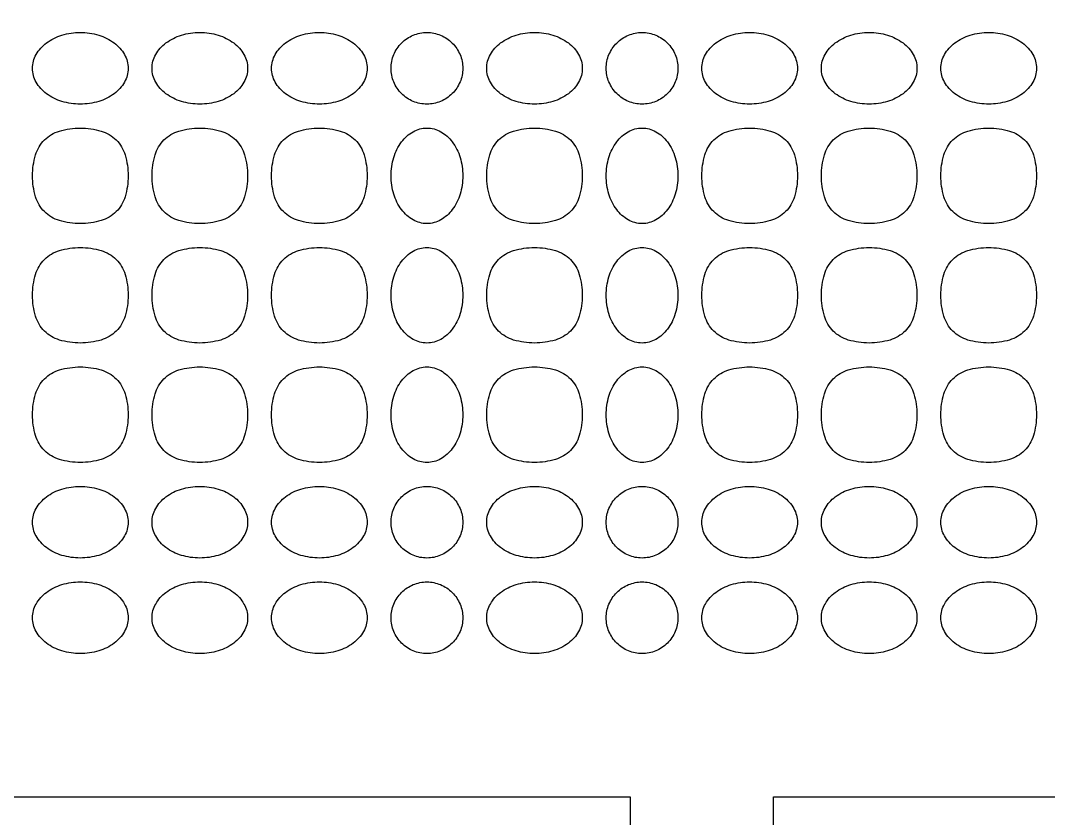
# Model space of a CAD drawing. Extents: x 23 to 255, y 40 to 184.
# Drawn here: x 214.842 to 218.48, y 164.302 to 167.127 of the extents above; entities that cross this region are included whole.
import ezdxf

# ---------------------------------------------------------------- set-up
doc = ezdxf.new("R2010")
doc.units = 0
doc.header["$MEASUREMENT"] = 0

msp = doc.modelspace()

# ---------------------------------------------------------------- linework, layer by layer
for points in [[(207.919475, 175.632891, 0.000007), (191.762556, 175.634099, 0.00002), (173.0434, 175.634494, 0.000013), (151.49745, 175.633531)], [(217.5066, 163.4049), (217.5066, 164.3778), (219.704588, 164.3778), (221.902576, 164.3778), (221.943194, 164.18745, 0.001065)]]:
    msp.add_lwpolyline(points, format="xyb")
for points in [[(215.2224, 166.9581, -0.130775), (215.209439, 166.909391, -0.10214), (215.17305, 166.868213, -0.08892), (215.118292, 166.840664, -0.072314), (215.0532, 166.8312, -0.072314), (214.988108, 166.840664, -0.08892), (214.93335, 166.868213, -0.10214), (214.896961, 166.909391, -0.130775), (214.884, 166.9581, -0.130775), (214.896961, 167.006809, -0.10214), (214.93335, 167.047987, -0.08892), (214.988108, 167.075536, -0.072314), (215.0532, 167.085, -0.072314), (215.118292, 167.075536, -0.08892), (215.17305, 167.047987, -0.10214), (215.209439, 167.006809, -0.130775)], [(215.6454, 166.9581, -0.130775), (215.632439, 166.909391, -0.10214), (215.59605, 166.868213, -0.08892), (215.541292, 166.840664, -0.072314), (215.4762, 166.8312, -0.072314), (215.411108, 166.840664, -0.08892), (215.35635, 166.868213, -0.10214), (215.319961, 166.909391, -0.130775), (215.307, 166.9581, -0.130775), (215.319961, 167.006809, -0.10214), (215.35635, 167.047987, -0.08892), (215.411108, 167.075536, -0.072314), (215.4762, 167.085, -0.072314), (215.541292, 167.075536, -0.08892), (215.59605, 167.047987, -0.10214), (215.632439, 167.006809, -0.130775)], [(216.0684, 166.9581, -0.130775), (216.055439, 166.909391, -0.10214), (216.01905, 166.868213, -0.08892), (215.964292, 166.840664, -0.072314), (215.8992, 166.8312, -0.072314), (215.834108, 166.840664, -0.08892), (215.77935, 166.868213, -0.10214), (215.742961, 166.909391, -0.130775), (215.73, 166.9581, -0.130775), (215.742961, 167.006809, -0.10214), (215.77935, 167.047987, -0.08892), (215.834108, 167.075536, -0.072314), (215.8992, 167.085, -0.072314), (215.964292, 167.075536, -0.08892), (216.01905, 167.047987, -0.10214), (216.055439, 167.006809, -0.130775)], [(216.4068, 166.9581, -0.099038), (216.397112, 166.90967, -0.097945), (216.369523, 166.868477, -0.097945), (216.32833, 166.840888, -0.099038), (216.2799, 166.8312, -0.099038), (216.23147, 166.840888, -0.097945), (216.190277, 166.868477, -0.097945), (216.162688, 166.90967, -0.099038), (216.153, 166.9581, -0.099038), (216.162688, 167.00653, -0.097945), (216.190277, 167.047723, -0.097945), (216.23147, 167.075312, -0.099038), (216.2799, 167.085, -0.099038), (216.32833, 167.075312, -0.097945), (216.369523, 167.047723, -0.097945), (216.397112, 167.00653, -0.099038)], [(216.8298, 166.9581, -0.130775), (216.816839, 166.909391, -0.10214), (216.78045, 166.868213, -0.08892), (216.725692, 166.840664, -0.072314), (216.6606, 166.8312, -0.072314), (216.595508, 166.840664, -0.08892), (216.54075, 166.868213, -0.10214), (216.504361, 166.909391, -0.130775), (216.4914, 166.9581, -0.130775), (216.504361, 167.006809, -0.10214), (216.54075, 167.047987, -0.08892), (216.595508, 167.075536, -0.072314), (216.6606, 167.085, -0.072314), (216.725692, 167.075536, -0.08892), (216.78045, 167.047987, -0.10214), (216.816839, 167.006809, -0.130775)], [(217.1682, 166.9581, -0.099038), (217.158512, 166.90967, -0.097945), (217.130923, 166.868477, -0.097945), (217.08973, 166.840888, -0.099038), (217.0413, 166.8312, -0.099038), (216.99287, 166.840888, -0.097945), (216.951677, 166.868477, -0.097945), (216.924088, 166.90967, -0.099038), (216.9144, 166.9581, -0.099038), (216.924088, 167.00653, -0.097945), (216.951677, 167.047723, -0.097945), (216.99287, 167.075312, -0.099038), (217.0413, 167.085, -0.099038), (217.08973, 167.075312, -0.097945), (217.130923, 167.047723, -0.097945), (217.158512, 167.00653, -0.099038)], [(217.5912, 166.9581, -0.130775), (217.578239, 166.909391, -0.10214), (217.54185, 166.868213, -0.08892), (217.487092, 166.840664, -0.072314), (217.422, 166.8312, -0.072314), (217.356908, 166.840664, -0.08892), (217.30215, 166.868213, -0.10214), (217.265761, 166.909391, -0.130775), (217.2528, 166.9581, -0.130775), (217.265761, 167.006809, -0.10214), (217.30215, 167.047987, -0.08892), (217.356908, 167.075536, -0.072314), (217.422, 167.085, -0.072314), (217.487092, 167.075536, -0.08892), (217.54185, 167.047987, -0.10214), (217.578239, 167.006809, -0.130775)], [(218.0142, 166.9581, -0.130775), (218.001239, 166.909391, -0.10214), (217.96485, 166.868213, -0.08892), (217.910092, 166.840664, -0.072314), (217.845, 166.8312, -0.072314), (217.779908, 166.840664, -0.08892), (217.72515, 166.868213, -0.10214), (217.688761, 166.909391, -0.130775), (217.6758, 166.9581, -0.130775), (217.688761, 167.006809, -0.10214), (217.72515, 167.047987, -0.08892), (217.779908, 167.075536, -0.072314), (217.845, 167.085, -0.072314), (217.910092, 167.075536, -0.08892), (217.96485, 167.047987, -0.10214), (218.001239, 167.006809, -0.130775)], [(218.4372, 166.9581, -0.130775), (218.424239, 166.909391, -0.10214), (218.38785, 166.868213, -0.08892), (218.333092, 166.840664, -0.072314), (218.268, 166.8312, -0.072314), (218.202908, 166.840664, -0.08892), (218.14815, 166.868213, -0.10214), (218.111761, 166.909391, -0.130775), (218.0988, 166.9581, -0.130775), (218.111761, 167.006809, -0.10214), (218.14815, 167.047987, -0.08892), (218.202908, 167.075536, -0.072314), (218.268, 167.085, -0.072314), (218.333092, 167.075536, -0.08892), (218.38785, 167.047987, -0.10214), (218.424239, 167.006809, -0.130775)], [(215.2224, 166.5774, -0.072254), (215.211669, 166.503531, -0.124864), (215.1801, 166.4505, -0.124864), (215.127069, 166.418931, -0.072254), (215.0532, 166.4082, -0.072254), (214.979331, 166.418931, -0.124864), (214.9263, 166.4505, -0.124864), (214.894731, 166.503531, -0.072254), (214.884, 166.5774, -0.072254), (214.894731, 166.651269, -0.124864), (214.9263, 166.7043, -0.124864), (214.979331, 166.735869, -0.072254), (215.0532, 166.7466, -0.072254), (215.127069, 166.735869, -0.124864), (215.1801, 166.7043, -0.124864), (215.211669, 166.651269, -0.072254)], [(215.6454, 166.5774, -0.072254), (215.634669, 166.503531, -0.124864), (215.6031, 166.4505, -0.124864), (215.550069, 166.418931, -0.072254), (215.4762, 166.4082, -0.072254), (215.402331, 166.418931, -0.124864), (215.3493, 166.4505, -0.124864), (215.317731, 166.503531, -0.072254), (215.307, 166.5774, -0.072254), (215.317731, 166.651269, -0.124864), (215.3493, 166.7043, -0.124864), (215.402331, 166.735869, -0.072254), (215.4762, 166.7466, -0.072254), (215.550069, 166.735869, -0.124864), (215.6031, 166.7043, -0.124864), (215.634669, 166.651269, -0.072254)], [(216.0684, 166.5774, -0.072254), (216.057669, 166.503531, -0.124864), (216.0261, 166.4505, -0.124864), (215.973069, 166.418931, -0.072254), (215.8992, 166.4082, -0.072254), (215.825331, 166.418931, -0.124864), (215.7723, 166.4505, -0.124864), (215.740731, 166.503531, -0.072254), (215.73, 166.5774, -0.072254), (215.740731, 166.651269, -0.124864), (215.7723, 166.7043, -0.124864), (215.825331, 166.735869, -0.072254), (215.8992, 166.7466, -0.072254), (215.973069, 166.735869, -0.124864), (216.0261, 166.7043, -0.124864), (216.057669, 166.651269, -0.072254)], [(216.4068, 166.5774, -0.072314), (216.397336, 166.512308, -0.08892), (216.369788, 166.45755, -0.10214), (216.328609, 166.421161, -0.130775), (216.2799, 166.4082, -0.130775), (216.231191, 166.421161, -0.10214), (216.190013, 166.45755, -0.08892), (216.162464, 166.512308, -0.072314), (216.153, 166.5774, -0.072314), (216.162464, 166.642492, -0.08892), (216.190013, 166.69725, -0.10214), (216.231191, 166.733639, -0.130775), (216.2799, 166.7466, -0.130775), (216.328609, 166.733639, -0.10214), (216.369788, 166.69725, -0.08892), (216.397336, 166.642492, -0.072314)], [(216.8298, 166.5774, -0.072254), (216.819069, 166.503531, -0.124864), (216.7875, 166.4505, -0.124864), (216.734469, 166.418931, -0.072254), (216.6606, 166.4082, -0.072254), (216.586731, 166.418931, -0.124864), (216.5337, 166.4505, -0.124864), (216.502131, 166.503531, -0.072254), (216.4914, 166.5774, -0.072254), (216.502131, 166.651269, -0.124864), (216.5337, 166.7043, -0.124864), (216.586731, 166.735869, -0.072254), (216.6606, 166.7466, -0.072254), (216.734469, 166.735869, -0.124864), (216.7875, 166.7043, -0.124864), (216.819069, 166.651269, -0.072254)], [(217.1682, 166.5774, -0.072314), (217.158736, 166.512308, -0.08892), (217.131188, 166.45755, -0.10214), (217.090009, 166.421161, -0.130775), (217.0413, 166.4082, -0.130775), (216.992591, 166.421161, -0.10214), (216.951413, 166.45755, -0.08892), (216.923864, 166.512308, -0.072314), (216.9144, 166.5774, -0.072314), (216.923864, 166.642492, -0.08892), (216.951413, 166.69725, -0.10214), (216.992591, 166.733639, -0.130775), (217.0413, 166.7466, -0.130775), (217.090009, 166.733639, -0.10214), (217.131188, 166.69725, -0.08892), (217.158736, 166.642492, -0.072314)], [(217.5912, 166.5774, -0.072254), (217.580469, 166.503531, -0.124864), (217.5489, 166.4505, -0.124864), (217.495869, 166.418931, -0.072254), (217.422, 166.4082, -0.072254), (217.348131, 166.418931, -0.124864), (217.2951, 166.4505, -0.124864), (217.263531, 166.503531, -0.072254), (217.2528, 166.5774, -0.072254), (217.263531, 166.651269, -0.124864), (217.2951, 166.7043, -0.124864), (217.348131, 166.735869, -0.072254), (217.422, 166.7466, -0.072254), (217.495869, 166.735869, -0.124864), (217.5489, 166.7043, -0.124864), (217.580469, 166.651269, -0.072254)], [(218.0142, 166.5774, -0.072254), (218.003469, 166.503531, -0.124864), (217.9719, 166.4505, -0.124864), (217.918869, 166.418931, -0.072254), (217.845, 166.4082, -0.072254), (217.771131, 166.418931, -0.124864), (217.7181, 166.4505, -0.124864), (217.686531, 166.503531, -0.072254), (217.6758, 166.5774, -0.072254), (217.686531, 166.651269, -0.124864), (217.7181, 166.7043, -0.124864), (217.771131, 166.735869, -0.072254), (217.845, 166.7466, -0.072254), (217.918869, 166.735869, -0.124864), (217.9719, 166.7043, -0.124864), (218.003469, 166.651269, -0.072254)], [(218.4372, 166.5774, -0.072254), (218.426469, 166.503531, -0.124864), (218.3949, 166.4505, -0.124864), (218.341869, 166.418931, -0.072254), (218.268, 166.4082, -0.072254), (218.194131, 166.418931, -0.124864), (218.1411, 166.4505, -0.124864), (218.109531, 166.503531, -0.072254), (218.0988, 166.5774, -0.072254), (218.109531, 166.651269, -0.124864), (218.1411, 166.7043, -0.124864), (218.194131, 166.735869, -0.072254), (218.268, 166.7466, -0.072254), (218.341869, 166.735869, -0.124864), (218.3949, 166.7043, -0.124864), (218.426469, 166.651269, -0.072254)], [(215.2224, 166.1544, -0.072254), (215.211669, 166.080531, -0.124864), (215.1801, 166.0275, -0.124864), (215.127069, 165.995931, -0.072254), (215.0532, 165.9852, -0.072254), (214.979331, 165.995931, -0.124864), (214.9263, 166.0275, -0.124864), (214.894731, 166.080531, -0.072254), (214.884, 166.1544, -0.072254), (214.894731, 166.228269, -0.124864), (214.9263, 166.2813, -0.124864), (214.979331, 166.312869, -0.072254), (215.0532, 166.3236, -0.072254), (215.127069, 166.312869, -0.124864), (215.1801, 166.2813, -0.124864), (215.211669, 166.228269, -0.072254)], [(215.6454, 166.1544, -0.072254), (215.634669, 166.080531, -0.124864), (215.6031, 166.0275, -0.124864), (215.550069, 165.995931, -0.072254), (215.4762, 165.9852, -0.072254), (215.402331, 165.995931, -0.124864), (215.3493, 166.0275, -0.124864), (215.317731, 166.080531, -0.072254), (215.307, 166.1544, -0.072254), (215.317731, 166.228269, -0.124864), (215.3493, 166.2813, -0.124864), (215.402331, 166.312869, -0.072254), (215.4762, 166.3236, -0.072254), (215.550069, 166.312869, -0.124864), (215.6031, 166.2813, -0.124864), (215.634669, 166.228269, -0.072254)], [(216.0684, 166.1544, -0.072254), (216.057669, 166.080531, -0.124864), (216.0261, 166.0275, -0.124864), (215.973069, 165.995931, -0.072254), (215.8992, 165.9852, -0.072254), (215.825331, 165.995931, -0.124864), (215.7723, 166.0275, -0.124864), (215.740731, 166.080531, -0.072254), (215.73, 166.1544, -0.072254), (215.740731, 166.228269, -0.124864), (215.7723, 166.2813, -0.124864), (215.825331, 166.312869, -0.072254), (215.8992, 166.3236, -0.072254), (215.973069, 166.312869, -0.124864), (216.0261, 166.2813, -0.124864), (216.057669, 166.228269, -0.072254)], [(216.4068, 166.1544, -0.072314), (216.397336, 166.089308, -0.08892), (216.369788, 166.03455, -0.10214), (216.328609, 165.998161, -0.130775), (216.2799, 165.9852, -0.130775), (216.231191, 165.998161, -0.10214), (216.190013, 166.03455, -0.08892), (216.162464, 166.089308, -0.072314), (216.153, 166.1544, -0.072314), (216.162464, 166.219492, -0.08892), (216.190013, 166.27425, -0.10214), (216.231191, 166.310639, -0.130775), (216.2799, 166.3236, -0.130775), (216.328609, 166.310639, -0.10214), (216.369788, 166.27425, -0.08892), (216.397336, 166.219492, -0.072314)], [(216.8298, 166.1544, -0.072254), (216.819069, 166.080531, -0.124864), (216.7875, 166.0275, -0.124864), (216.734469, 165.995931, -0.072254), (216.6606, 165.9852, -0.072254), (216.586731, 165.995931, -0.124864), (216.5337, 166.0275, -0.124864), (216.502131, 166.080531, -0.072254), (216.4914, 166.1544, -0.072254), (216.502131, 166.228269, -0.124864), (216.5337, 166.2813, -0.124864), (216.586731, 166.312869, -0.072254), (216.6606, 166.3236, -0.072254), (216.734469, 166.312869, -0.124864), (216.7875, 166.2813, -0.124864), (216.819069, 166.228269, -0.072254)], [(217.1682, 166.1544, -0.072314), (217.158736, 166.089308, -0.08892), (217.131188, 166.03455, -0.10214), (217.090009, 165.998161, -0.130775), (217.0413, 165.9852, -0.130775), (216.992591, 165.998161, -0.10214), (216.951413, 166.03455, -0.08892), (216.923864, 166.089308, -0.072314), (216.9144, 166.1544, -0.072314), (216.923864, 166.219492, -0.08892), (216.951413, 166.27425, -0.10214), (216.992591, 166.310639, -0.130775), (217.0413, 166.3236, -0.130775), (217.090009, 166.310639, -0.10214), (217.131188, 166.27425, -0.08892), (217.158736, 166.219492, -0.072314)], [(217.5912, 166.1544, -0.072254), (217.580469, 166.080531, -0.124864), (217.5489, 166.0275, -0.124864), (217.495869, 165.995931, -0.072254), (217.422, 165.9852, -0.072254), (217.348131, 165.995931, -0.124864), (217.2951, 166.0275, -0.124864), (217.263531, 166.080531, -0.072254), (217.2528, 166.1544, -0.072254), (217.263531, 166.228269, -0.124864), (217.2951, 166.2813, -0.124864), (217.348131, 166.312869, -0.072254), (217.422, 166.3236, -0.072254), (217.495869, 166.312869, -0.124864), (217.5489, 166.2813, -0.124864), (217.580469, 166.228269, -0.072254)], [(218.0142, 166.1544, -0.072254), (218.003469, 166.080531, -0.124864), (217.9719, 166.0275, -0.124864), (217.918869, 165.995931, -0.072254), (217.845, 165.9852, -0.072254), (217.771131, 165.995931, -0.124864), (217.7181, 166.0275, -0.124864), (217.686531, 166.080531, -0.072254), (217.6758, 166.1544, -0.072254), (217.686531, 166.228269, -0.124864), (217.7181, 166.2813, -0.124864), (217.771131, 166.312869, -0.072254), (217.845, 166.3236, -0.072254), (217.918869, 166.312869, -0.124864), (217.9719, 166.2813, -0.124864), (218.003469, 166.228269, -0.072254)], [(218.4372, 166.1544, -0.072254), (218.426469, 166.080531, -0.124864), (218.3949, 166.0275, -0.124864), (218.341869, 165.995931, -0.072254), (218.268, 165.9852, -0.072254), (218.194131, 165.995931, -0.124864), (218.1411, 166.0275, -0.124864), (218.109531, 166.080531, -0.072254), (218.0988, 166.1544, -0.072254), (218.109531, 166.228269, -0.124864), (218.1411, 166.2813, -0.124864), (218.194131, 166.312869, -0.072254), (218.268, 166.3236, -0.072254), (218.341869, 166.312869, -0.124864), (218.3949, 166.2813, -0.124864), (218.426469, 166.228269, -0.072254)], [(215.2224, 165.7314, -0.072254), (215.211669, 165.657531, -0.124864), (215.1801, 165.6045, -0.124864), (215.127069, 165.572931, -0.072254), (215.0532, 165.5622, -0.072254), (214.979331, 165.572931, -0.124864), (214.9263, 165.6045, -0.124864), (214.894731, 165.657531, -0.072254), (214.884, 165.7314, -0.072254), (214.894731, 165.805269, -0.124864), (214.9263, 165.8583, -0.124864), (214.979331, 165.889869, -0.072254), (215.0532, 165.9006, -0.072254), (215.127069, 165.889869, -0.124864), (215.1801, 165.8583, -0.124864), (215.211669, 165.805269, -0.072254)], [(215.6454, 165.7314, -0.072254), (215.634669, 165.657531, -0.124864), (215.6031, 165.6045, -0.124864), (215.550069, 165.572931, -0.072254), (215.4762, 165.5622, -0.072254), (215.402331, 165.572931, -0.124864), (215.3493, 165.6045, -0.124864), (215.317731, 165.657531, -0.072254), (215.307, 165.7314, -0.072254), (215.317731, 165.805269, -0.124864), (215.3493, 165.8583, -0.124864), (215.402331, 165.889869, -0.072254), (215.4762, 165.9006, -0.072254), (215.550069, 165.889869, -0.124864), (215.6031, 165.8583, -0.124864), (215.634669, 165.805269, -0.072254)], [(216.0684, 165.7314, -0.072254), (216.057669, 165.657531, -0.124864), (216.0261, 165.6045, -0.124864), (215.973069, 165.572931, -0.072254), (215.8992, 165.5622, -0.072254), (215.825331, 165.572931, -0.124864), (215.7723, 165.6045, -0.124864), (215.740731, 165.657531, -0.072254), (215.73, 165.7314, -0.072254), (215.740731, 165.805269, -0.124864), (215.7723, 165.8583, -0.124864), (215.825331, 165.889869, -0.072254), (215.8992, 165.9006, -0.072254), (215.973069, 165.889869, -0.124864), (216.0261, 165.8583, -0.124864), (216.057669, 165.805269, -0.072254)], [(216.4068, 165.7314, -0.072314), (216.397336, 165.666308, -0.08892), (216.369788, 165.61155, -0.10214), (216.328609, 165.575161, -0.130775), (216.2799, 165.5622, -0.130775), (216.231191, 165.575161, -0.10214), (216.190013, 165.61155, -0.08892), (216.162464, 165.666308, -0.072314), (216.153, 165.7314, -0.072314), (216.162464, 165.796492, -0.08892), (216.190013, 165.85125, -0.10214), (216.231191, 165.887639, -0.130775), (216.2799, 165.9006, -0.130775), (216.328609, 165.887639, -0.10214), (216.369788, 165.85125, -0.08892), (216.397336, 165.796492, -0.072314)], [(216.8298, 165.7314, -0.072254), (216.819069, 165.657531, -0.124864), (216.7875, 165.6045, -0.124864), (216.734469, 165.572931, -0.072254), (216.6606, 165.5622, -0.072254), (216.586731, 165.572931, -0.124864), (216.5337, 165.6045, -0.124864), (216.502131, 165.657531, -0.072254), (216.4914, 165.7314, -0.072254), (216.502131, 165.805269, -0.124864), (216.5337, 165.8583, -0.124864), (216.586731, 165.889869, -0.072254), (216.6606, 165.9006, -0.072254), (216.734469, 165.889869, -0.124864), (216.7875, 165.8583, -0.124864), (216.819069, 165.805269, -0.072254)], [(217.1682, 165.7314, -0.072314), (217.158736, 165.666308, -0.08892), (217.131188, 165.61155, -0.10214), (217.090009, 165.575161, -0.130775), (217.0413, 165.5622, -0.130775), (216.992591, 165.575161, -0.10214), (216.951413, 165.61155, -0.08892), (216.923864, 165.666308, -0.072314), (216.9144, 165.7314, -0.072314), (216.923864, 165.796492, -0.08892), (216.951413, 165.85125, -0.10214), (216.992591, 165.887639, -0.130775), (217.0413, 165.9006, -0.130775), (217.090009, 165.887639, -0.10214), (217.131188, 165.85125, -0.08892), (217.158736, 165.796492, -0.072314)], [(217.5912, 165.7314, -0.072254), (217.580469, 165.657531, -0.124864), (217.5489, 165.6045, -0.124864), (217.495869, 165.572931, -0.072254), (217.422, 165.5622, -0.072254), (217.348131, 165.572931, -0.124864), (217.2951, 165.6045, -0.124864), (217.263531, 165.657531, -0.072254), (217.2528, 165.7314, -0.072254), (217.263531, 165.805269, -0.124864), (217.2951, 165.8583, -0.124864), (217.348131, 165.889869, -0.072254), (217.422, 165.9006, -0.072254), (217.495869, 165.889869, -0.124864), (217.5489, 165.8583, -0.124864), (217.580469, 165.805269, -0.072254)], [(218.0142, 165.7314, -0.072254), (218.003469, 165.657531, -0.124864), (217.9719, 165.6045, -0.124864), (217.918869, 165.572931, -0.072254), (217.845, 165.5622, -0.072254), (217.771131, 165.572931, -0.124864), (217.7181, 165.6045, -0.124864), (217.686531, 165.657531, -0.072254), (217.6758, 165.7314, -0.072254), (217.686531, 165.805269, -0.124864), (217.7181, 165.8583, -0.124864), (217.771131, 165.889869, -0.072254), (217.845, 165.9006, -0.072254), (217.918869, 165.889869, -0.124864), (217.9719, 165.8583, -0.124864), (218.003469, 165.805269, -0.072254)], [(218.4372, 165.7314, -0.072254), (218.426469, 165.657531, -0.124864), (218.3949, 165.6045, -0.124864), (218.341869, 165.572931, -0.072254), (218.268, 165.5622, -0.072254), (218.194131, 165.572931, -0.124864), (218.1411, 165.6045, -0.124864), (218.109531, 165.657531, -0.072254), (218.0988, 165.7314, -0.072254), (218.109531, 165.805269, -0.124864), (218.1411, 165.8583, -0.124864), (218.194131, 165.889869, -0.072254), (218.268, 165.9006, -0.072254), (218.341869, 165.889869, -0.124864), (218.3949, 165.8583, -0.124864), (218.426469, 165.805269, -0.072254)], [(215.2224, 165.3507, -0.130775), (215.209439, 165.301991, -0.10214), (215.17305, 165.260812, -0.08892), (215.118292, 165.233264, -0.072314), (215.0532, 165.2238, -0.072314), (214.988108, 165.233264, -0.08892), (214.93335, 165.260812, -0.10214), (214.896961, 165.301991, -0.130775), (214.884, 165.3507, -0.130775), (214.896961, 165.399409, -0.10214), (214.93335, 165.440587, -0.08892), (214.988108, 165.468136, -0.072314), (215.0532, 165.4776, -0.072314), (215.118292, 165.468136, -0.08892), (215.17305, 165.440587, -0.10214), (215.209439, 165.399409, -0.130775)], [(215.6454, 165.3507, -0.130775), (215.632439, 165.301991, -0.10214), (215.59605, 165.260812, -0.08892), (215.541292, 165.233264, -0.072314), (215.4762, 165.2238, -0.072314), (215.411108, 165.233264, -0.08892), (215.35635, 165.260812, -0.10214), (215.319961, 165.301991, -0.130775), (215.307, 165.3507, -0.130775), (215.319961, 165.399409, -0.10214), (215.35635, 165.440587, -0.08892), (215.411108, 165.468136, -0.072314), (215.4762, 165.4776, -0.072314), (215.541292, 165.468136, -0.08892), (215.59605, 165.440587, -0.10214), (215.632439, 165.399409, -0.130775)], [(216.0684, 165.3507, -0.130775), (216.055439, 165.301991, -0.10214), (216.01905, 165.260812, -0.08892), (215.964292, 165.233264, -0.072314), (215.8992, 165.2238, -0.072314), (215.834108, 165.233264, -0.08892), (215.77935, 165.260812, -0.10214), (215.742961, 165.301991, -0.130775), (215.73, 165.3507, -0.130775), (215.742961, 165.399409, -0.10214), (215.77935, 165.440587, -0.08892), (215.834108, 165.468136, -0.072314), (215.8992, 165.4776, -0.072314), (215.964292, 165.468136, -0.08892), (216.01905, 165.440587, -0.10214), (216.055439, 165.399409, -0.130775)], [(216.4068, 165.3507, -0.099038), (216.397112, 165.30227, -0.097945), (216.369523, 165.261077, -0.097945), (216.32833, 165.233488, -0.099038), (216.2799, 165.2238, -0.099038), (216.23147, 165.233488, -0.097945), (216.190277, 165.261077, -0.097945), (216.162688, 165.30227, -0.099038), (216.153, 165.3507, -0.099038), (216.162688, 165.39913, -0.097945), (216.190277, 165.440323, -0.097945), (216.23147, 165.467912, -0.099038), (216.2799, 165.4776, -0.099038), (216.32833, 165.467912, -0.097945), (216.369523, 165.440323, -0.097945), (216.397112, 165.39913, -0.099038)], [(216.8298, 165.3507, -0.130775), (216.816839, 165.301991, -0.10214), (216.78045, 165.260812, -0.08892), (216.725692, 165.233264, -0.072314), (216.6606, 165.2238, -0.072314), (216.595508, 165.233264, -0.08892), (216.54075, 165.260812, -0.10214), (216.504361, 165.301991, -0.130775), (216.4914, 165.3507, -0.130775), (216.504361, 165.399409, -0.10214), (216.54075, 165.440587, -0.08892), (216.595508, 165.468136, -0.072314), (216.6606, 165.4776, -0.072314), (216.725692, 165.468136, -0.08892), (216.78045, 165.440587, -0.10214), (216.816839, 165.399409, -0.130775)], [(217.1682, 165.3507, -0.099038), (217.158512, 165.30227, -0.097945), (217.130923, 165.261077, -0.097945), (217.08973, 165.233488, -0.099038), (217.0413, 165.2238, -0.099038), (216.99287, 165.233488, -0.097945), (216.951677, 165.261077, -0.097945), (216.924088, 165.30227, -0.099038), (216.9144, 165.3507, -0.099038), (216.924088, 165.39913, -0.097945), (216.951677, 165.440323, -0.097945), (216.99287, 165.467912, -0.099038), (217.0413, 165.4776, -0.099038), (217.08973, 165.467912, -0.097945), (217.130923, 165.440323, -0.097945), (217.158512, 165.39913, -0.099038)], [(217.5912, 165.3507, -0.130775), (217.578239, 165.301991, -0.10214), (217.54185, 165.260812, -0.08892), (217.487092, 165.233264, -0.072314), (217.422, 165.2238, -0.072314), (217.356908, 165.233264, -0.08892), (217.30215, 165.260812, -0.10214), (217.265761, 165.301991, -0.130775), (217.2528, 165.3507, -0.130775), (217.265761, 165.399409, -0.10214), (217.30215, 165.440587, -0.08892), (217.356908, 165.468136, -0.072314), (217.422, 165.4776, -0.072314), (217.487092, 165.468136, -0.08892), (217.54185, 165.440587, -0.10214), (217.578239, 165.399409, -0.130775)], [(218.0142, 165.3507, -0.130775), (218.001239, 165.301991, -0.10214), (217.96485, 165.260812, -0.08892), (217.910092, 165.233264, -0.072314), (217.845, 165.2238, -0.072314), (217.779908, 165.233264, -0.08892), (217.72515, 165.260812, -0.10214), (217.688761, 165.301991, -0.130775), (217.6758, 165.3507, -0.130775), (217.688761, 165.399409, -0.10214), (217.72515, 165.440587, -0.08892), (217.779908, 165.468136, -0.072314), (217.845, 165.4776, -0.072314), (217.910092, 165.468136, -0.08892), (217.96485, 165.440587, -0.10214), (218.001239, 165.399409, -0.130775)], [(218.4372, 165.3507, -0.130775), (218.424239, 165.301991, -0.10214), (218.38785, 165.260812, -0.08892), (218.333092, 165.233264, -0.072314), (218.268, 165.2238, -0.072314), (218.202908, 165.233264, -0.08892), (218.14815, 165.260812, -0.10214), (218.111761, 165.301991, -0.130775), (218.0988, 165.3507, -0.130775), (218.111761, 165.399409, -0.10214), (218.14815, 165.440587, -0.08892), (218.202908, 165.468136, -0.072314), (218.268, 165.4776, -0.072314), (218.333092, 165.468136, -0.08892), (218.38785, 165.440587, -0.10214), (218.424239, 165.399409, -0.130775)], [(215.2224, 165.0123, -0.130775), (215.209439, 164.963591, -0.10214), (215.17305, 164.922413, -0.08892), (215.118292, 164.894864, -0.072314), (215.0532, 164.8854, -0.072314), (214.988108, 164.894864, -0.08892), (214.93335, 164.922413, -0.10214), (214.896961, 164.963591, -0.130775), (214.884, 165.0123, -0.130775), (214.896961, 165.061009, -0.10214), (214.93335, 165.102187, -0.08892), (214.988108, 165.129736, -0.072314), (215.0532, 165.1392, -0.072314), (215.118292, 165.129736, -0.08892), (215.17305, 165.102187, -0.10214), (215.209439, 165.061009, -0.130775)], [(215.6454, 165.0123, -0.130775), (215.632439, 164.963591, -0.10214), (215.59605, 164.922413, -0.08892), (215.541292, 164.894864, -0.072314), (215.4762, 164.8854, -0.072314), (215.411108, 164.894864, -0.08892), (215.35635, 164.922413, -0.10214), (215.319961, 164.963591, -0.130775), (215.307, 165.0123, -0.130775), (215.319961, 165.061009, -0.10214), (215.35635, 165.102187, -0.08892), (215.411108, 165.129736, -0.072314), (215.4762, 165.1392, -0.072314), (215.541292, 165.129736, -0.08892), (215.59605, 165.102187, -0.10214), (215.632439, 165.061009, -0.130775)], [(216.0684, 165.0123, -0.130775), (216.055439, 164.963591, -0.10214), (216.01905, 164.922413, -0.08892), (215.964292, 164.894864, -0.072314), (215.8992, 164.8854, -0.072314), (215.834108, 164.894864, -0.08892), (215.77935, 164.922413, -0.10214), (215.742961, 164.963591, -0.130775), (215.73, 165.0123, -0.130775), (215.742961, 165.061009, -0.10214), (215.77935, 165.102187, -0.08892), (215.834108, 165.129736, -0.072314), (215.8992, 165.1392, -0.072314), (215.964292, 165.129736, -0.08892), (216.01905, 165.102187, -0.10214), (216.055439, 165.061009, -0.130775)], [(216.4068, 165.0123, -0.099038), (216.397112, 164.96387, -0.097945), (216.369523, 164.922677, -0.097945), (216.32833, 164.895088, -0.099038), (216.2799, 164.8854, -0.099038), (216.23147, 164.895088, -0.097945), (216.190277, 164.922677, -0.097945), (216.162688, 164.96387, -0.099038), (216.153, 165.0123, -0.099038), (216.162688, 165.06073, -0.097945), (216.190277, 165.101923, -0.097945), (216.23147, 165.129512, -0.099038), (216.2799, 165.1392, -0.099038), (216.32833, 165.129512, -0.097945), (216.369523, 165.101923, -0.097945), (216.397112, 165.06073, -0.099038)], [(216.8298, 165.0123, -0.130775), (216.816839, 164.963591, -0.10214), (216.78045, 164.922413, -0.08892), (216.725692, 164.894864, -0.072314), (216.6606, 164.8854, -0.072314), (216.595508, 164.894864, -0.08892), (216.54075, 164.922413, -0.10214), (216.504361, 164.963591, -0.130775), (216.4914, 165.0123, -0.130775), (216.504361, 165.061009, -0.10214), (216.54075, 165.102187, -0.08892), (216.595508, 165.129736, -0.072314), (216.6606, 165.1392, -0.072314), (216.725692, 165.129736, -0.08892), (216.78045, 165.102187, -0.10214), (216.816839, 165.061009, -0.130775)], [(217.1682, 165.0123, -0.099038), (217.158512, 164.96387, -0.097945), (217.130923, 164.922677, -0.097945), (217.08973, 164.895088, -0.099038), (217.0413, 164.8854, -0.099038), (216.99287, 164.895088, -0.097945), (216.951677, 164.922677, -0.097945), (216.924088, 164.96387, -0.099038), (216.9144, 165.0123, -0.099038), (216.924088, 165.06073, -0.097945), (216.951677, 165.101923, -0.097945), (216.99287, 165.129512, -0.099038), (217.0413, 165.1392, -0.099038), (217.08973, 165.129512, -0.097945), (217.130923, 165.101923, -0.097945), (217.158512, 165.06073, -0.099038)], [(217.5912, 165.0123, -0.130775), (217.578239, 164.963591, -0.10214), (217.54185, 164.922413, -0.08892), (217.487092, 164.894864, -0.072314), (217.422, 164.8854, -0.072314), (217.356908, 164.894864, -0.08892), (217.30215, 164.922413, -0.10214), (217.265761, 164.963591, -0.130775), (217.2528, 165.0123, -0.130775), (217.265761, 165.061009, -0.10214), (217.30215, 165.102187, -0.08892), (217.356908, 165.129736, -0.072314), (217.422, 165.1392, -0.072314), (217.487092, 165.129736, -0.08892), (217.54185, 165.102187, -0.10214), (217.578239, 165.061009, -0.130775)], [(218.0142, 165.0123, -0.130775), (218.001239, 164.963591, -0.10214), (217.96485, 164.922413, -0.08892), (217.910092, 164.894864, -0.072314), (217.845, 164.8854, -0.072314), (217.779908, 164.894864, -0.08892), (217.72515, 164.922413, -0.10214), (217.688761, 164.963591, -0.130775), (217.6758, 165.0123, -0.130775), (217.688761, 165.061009, -0.10214), (217.72515, 165.102187, -0.08892), (217.779908, 165.129736, -0.072314), (217.845, 165.1392, -0.072314), (217.910092, 165.129736, -0.08892), (217.96485, 165.102187, -0.10214), (218.001239, 165.061009, -0.130775)], [(218.4372, 165.0123, -0.130775), (218.424239, 164.963591, -0.10214), (218.38785, 164.922413, -0.08892), (218.333092, 164.894864, -0.072314), (218.268, 164.8854, -0.072314), (218.202908, 164.894864, -0.08892), (218.14815, 164.922413, -0.10214), (218.111761, 164.963591, -0.130775), (218.0988, 165.0123, -0.130775), (218.111761, 165.061009, -0.10214), (218.14815, 165.102187, -0.08892), (218.202908, 165.129736, -0.072314), (218.268, 165.1392, -0.072314), (218.333092, 165.129736, -0.08892), (218.38785, 165.102187, -0.10214), (218.424239, 165.061009, -0.130775)]]:
    msp.add_lwpolyline(points, format="xyb", close=True)
msp.add_lwpolyline([(213.8688, 164.3778), (215.4339, 164.3778), (216.999, 164.3778), (216.999, 163.4049)])

doc.saveas('drawing.dxf')
